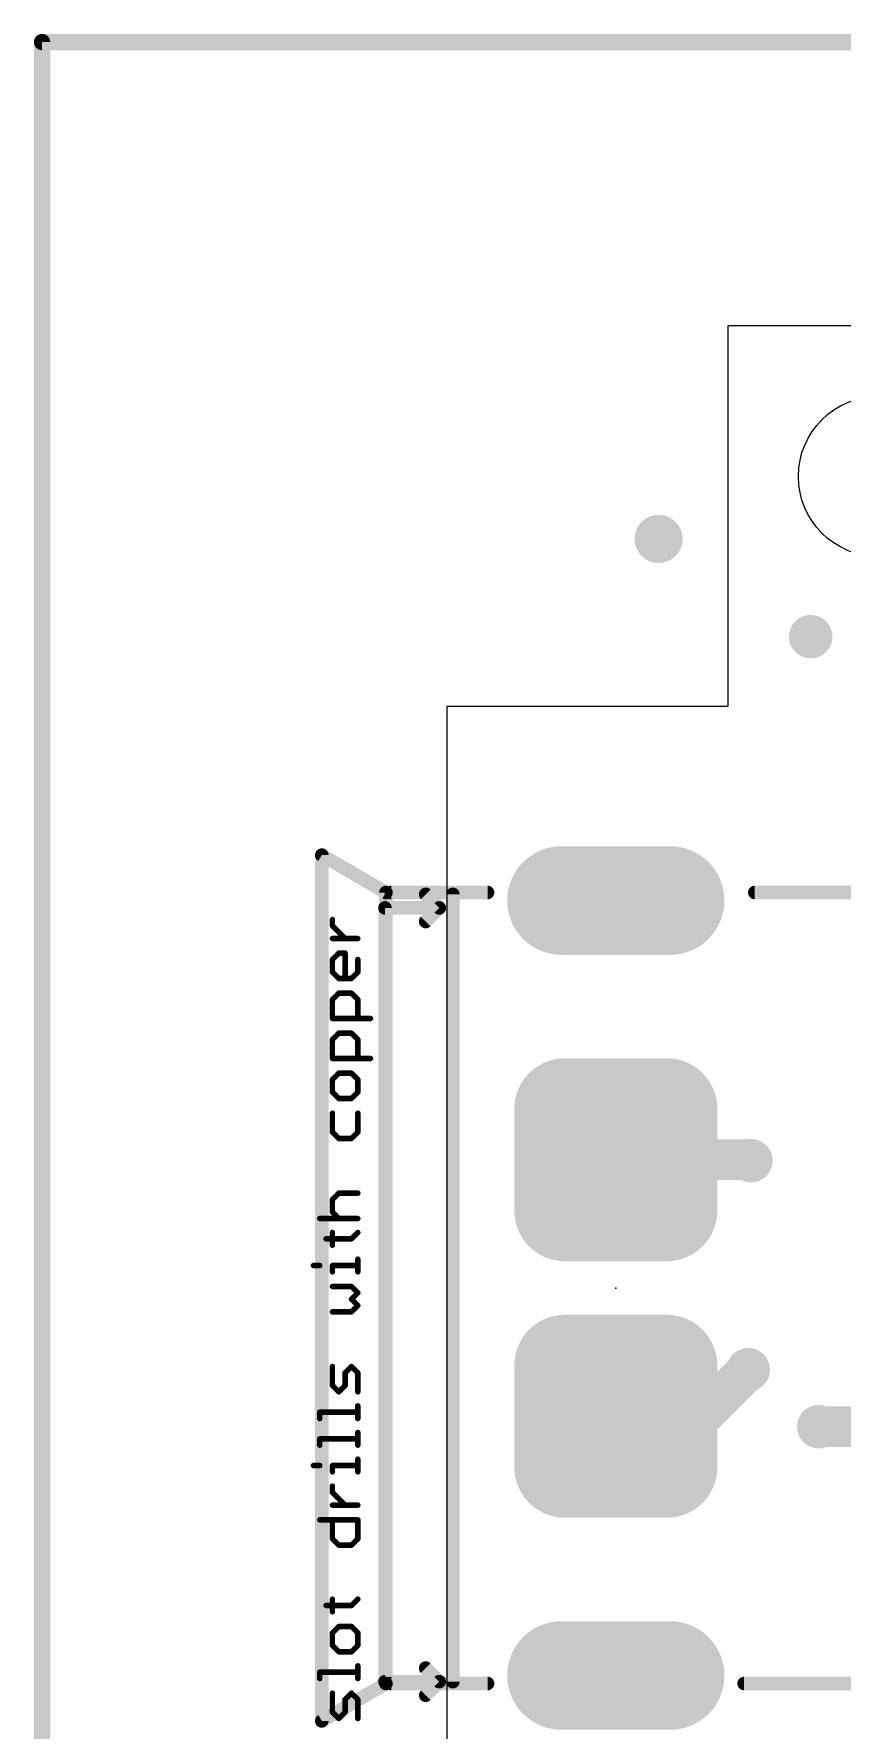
# Model space of a CAD drawing. Extents: x 260.3 to 304.3, y 100 to 124.
# Drawn here: x 260.32 to 267.88, y 108.11 to 123.98 of the extents above; entities that cross this region are included whole.
import ezdxf

# ---------------------------------------------------------------- set-up
doc = ezdxf.new("R2010")
doc.units = 0
for name, color, linetype in [('1', 22, 'CONTINUOUS'), ('16', 175, 'CONTINUOUS'), ('17', 82, 'CONTINUOUS'), ('18', 82, 'CONTINUOUS'), ('2', 175, 'CONTINUOUS'), ('20', 7, 'CONTINUOUS'), ('21', 253, 'CONTINUOUS'), ('23', 7, 'CONTINUOUS'), ('46', 140, 'CONTINUOUS')]:
    doc.layers.add(name, color=color, linetype=linetype)

# ---------------------------------------------------------------- blocks, each defined once
blk = doc.blocks.new('RECT304000X304000R50')
at = {"const_width": 0.475}
blk.add_lwpolyline([(0.7125, -0.475), (0.7125, 0.475, 0.4142), (0.475, 0.7125), (-0.475, 0.7125, 0.4142), (-0.7125, 0.475), (-0.7125, -0.475, 0.4142), (-0.475, -0.7125), (0.475, -0.7125, 0.4142)], format="xyb", close=True, dxfattribs=at)
blk.add_solid([(-0.5004, -0.5004), (0.5004, -0.5004), (-0.5004, 0.5004), (0.5004, 0.5004)])
blk = doc.blocks.new('LONGP100')
at = {"const_width": 1}
blk.add_lwpolyline([(-0.5, 0), (0.5, 0)], dxfattribs=at)
at = {"const_width": 0.5}
for points in [[(-0.5, 0.25, 1), (-0.5, -0.25)], [(0.5, -0.25, 1), (0.5, 0.25)]]:
    blk.add_lwpolyline(points, format="xyb", dxfattribs=at)
blk = doc.blocks.new('ROUNDP')
at = {"const_width": 0.5}
blk.add_lwpolyline([(0, -0.25, 1), (0, 0.25, 1), (0, -0.25)], format="xyb", dxfattribs=at)
blk = doc.blocks.new('ROUNDV')
at = {"const_width": 0.5}
blk.add_lwpolyline([(0, -0.25, 1), (0, 0.25, 1), (0, -0.25)], format="xyb", dxfattribs=at)

msp = doc.modelspace()

# ---------------------------------------------------------------- linework, layer by layer
at = {"layer": '1'}
for points, const_width in [([(260.4008, 123.9012), (304.2158, 123.9012)], 0.1524), ([(260.4008, 100.0506), (260.4008, 123.9012)], 0.1524), ([(265.7666, 113.445), (267.0216, 113.445)], 0.381), ([(267.0216, 113.445), (267.0302, 113.4364)], 0.381), ([(266.5692, 111.045), (267.0048, 111.4806)], 0.381), ([(265.7666, 111.045), (266.5692, 111.045)], 0.381), ([(268.6394, 110.9472), (267.6652, 110.9472)], 0.381)]:
    msp.add_lwpolyline(points, dxfattribs=dict(at, const_width=const_width))
for points, const_width in [([(260.4008, 123.9393, 1), (260.4008, 123.8631)], 0.0762), ([(260.4389, 123.9012, 1), (260.3627, 123.9012)], 0.0762), ([(265.7666, 113.5403, 1), (265.7666, 113.3498)], 0.1905), ([(267.089, 113.5124, 1), (266.9542, 113.3776)], 0.1905), ([(267.0216, 113.3498, 1), (267.0216, 113.5403)], 0.1905), ([(266.9628, 113.369, 1), (267.0976, 113.5038)], 0.1905), ([(267.0722, 111.4132, 1), (266.9374, 111.548)], 0.1905), ([(265.7666, 111.1402, 1), (265.7666, 110.9498)], 0.1905), ([(266.5692, 110.9498, 1), (266.5692, 111.1402)], 0.1905), ([(266.5018, 111.1124, 1), (266.6366, 110.9776)], 0.1905), ([(267.6652, 111.0425, 1), (267.6652, 110.852)], 0.1905)]:
    msp.add_lwpolyline(points, format="xyb", dxfattribs=dict(at, const_width=const_width))
at = {"layer": '16', "const_width": 0.1524}
for points in [[(260.4008, 123.9012), (304.2158, 123.9012)], [(260.4008, 100.0506), (260.4008, 123.9012)]]:
    msp.add_lwpolyline(points, dxfattribs=at)
at = {"layer": '16', "const_width": 0.0762}
for points in [[(260.4008, 123.9393, 1), (260.4008, 123.8631)], [(260.4389, 123.9012, 1), (260.3627, 123.9012)]]:
    msp.add_lwpolyline(points, format="xyb", dxfattribs=at)
at = {"layer": '2', "const_width": 0.1524}
for points in [[(260.4008, 123.9012), (304.2158, 123.9012)], [(260.4008, 100.0506), (260.4008, 123.9012)]]:
    msp.add_lwpolyline(points, dxfattribs=at)
at = {"layer": '2', "const_width": 0.0762}
for points in [[(260.4008, 123.9393, 1), (260.4008, 123.8631)], [(260.4389, 123.9012, 1), (260.3627, 123.9012)]]:
    msp.add_lwpolyline(points, format="xyb", dxfattribs=at)
at = {"layer": '20'}
for p, q in [((300.814, 121.245), (266.814, 121.245)), ((266.814, 121.245), (266.814, 117.686)), ((266.814, 117.686), (264.186, 117.686)), ((264.186, 117.686), (264.186, 106.686))]:
    msp.add_line(p, q, dxfattribs=at)
msp.add_circle((268.224, 119.8372), 0.75, dxfattribs=at)
at = {"layer": '21', "const_width": 0.127}
for points in [[(263.0166, 108.195), (263.0166, 116.295)], [(263.0166, 116.295), (263.6166, 115.945)], [(263.6166, 115.945), (263.6166, 108.545)], [(264.5666, 115.945), (263.6666, 115.945)], [(268.6166, 115.945), (267.0666, 115.945)], [(264.2426, 115.928), (264.2426, 108.562)], [(263.6166, 108.545), (263.0166, 108.195)], [(264.5666, 108.545), (263.6666, 108.545)], [(268.6166, 108.545), (266.9666, 108.545)]]:
    msp.add_lwpolyline(points, dxfattribs=at)
at = {"layer": '21', "const_width": 0.0635}
for points in [[(263.0326, 116.3224, 1), (263.0006, 116.2676)], [(263.0484, 116.295, 1), (262.9849, 116.295)], [(263.6483, 115.945, 1), (263.5849, 115.945)], [(263.6006, 115.9176, 1), (263.6326, 115.9724)], [(263.6666, 115.9768, 1), (263.6666, 115.9133)], [(264.5666, 115.9133, 1), (264.5666, 115.9768)], [(267.0666, 115.9768, 1), (267.0666, 115.9133)], [(264.2744, 115.928, 1), (264.2109, 115.928)], [(263.5849, 108.545, 1), (263.6483, 108.545)], [(263.6326, 108.5176, 1), (263.6006, 108.5724)], [(263.6666, 108.5768, 1), (263.6666, 108.5132)], [(264.2109, 108.562, 1), (264.2744, 108.562)], [(264.5666, 108.5132, 1), (264.5666, 108.5768)], [(266.9666, 108.5768, 1), (266.9666, 108.5132)], [(263.0006, 108.2224, 1), (263.0326, 108.1676)], [(262.9849, 108.195, 1), (263.0484, 108.195)]]:
    msp.add_lwpolyline(points, format="xyb", dxfattribs=at)
at = {"layer": '23'}
msp.add_point((265.7666, 112.245), dxfattribs=at)
at = {"layer": '46'}
for points, const_width in [([(265.3746, 115.87), (266.1366, 115.87)], 0.508), ([(264.1156, 115.801), (263.6076, 115.801)], 0.127), ([(263.6076, 115.801), (263.6076, 108.562)], 0.127), ([(264.1156, 115.801), (263.9886, 115.928)], 0.127), ([(264.1156, 115.801), (263.9886, 115.674)], 0.127), ([(263.1163, 115.6332), (263.1163, 115.6925)], 0.0508), ([(263.235, 115.5145), (263.1163, 115.6332)], 0.0508), ([(263.3536, 115.5145), (263.1163, 115.5145)], 0.0508), ([(263.1163, 115.3183), (263.1757, 115.3776)], 0.0508), ([(263.1757, 115.3776), (263.235, 115.3776)], 0.0508), ([(263.235, 115.3776), (263.235, 115.1403)], 0.0508), ([(263.1163, 115.1996), (263.1163, 115.3183)], 0.0508), ([(263.1757, 115.1403), (263.1163, 115.1996)], 0.0508), ([(263.3536, 115.1996), (263.2943, 115.1403)], 0.0508), ([(263.3536, 115.3183), (263.3536, 115.1996)], 0.0508), ([(263.2943, 115.1403), (263.1757, 115.1403)], 0.0508), ([(263.1163, 114.9441), (263.1757, 115.0034)], 0.0508), ([(263.1163, 114.7661), (263.1163, 114.9441)], 0.0508), ([(263.1757, 115.0034), (263.2943, 115.0034)], 0.0508), ([(263.2943, 115.0034), (263.3536, 114.9441)], 0.0508), ([(263.3536, 114.9441), (263.3536, 114.7661)], 0.0508), ([(263.4722, 114.7661), (263.1163, 114.7661)], 0.0508), ([(263.1163, 114.5699), (263.1757, 114.6292)], 0.0508), ([(263.1163, 114.3919), (263.1163, 114.5699)], 0.0508), ([(263.1757, 114.6292), (263.2943, 114.6292)], 0.0508), ([(263.2943, 114.6292), (263.3536, 114.5699)], 0.0508), ([(263.3536, 114.5699), (263.3536, 114.3919)], 0.0508), ([(263.4722, 114.3919), (263.1163, 114.3919)], 0.0508), ([(263.1757, 114.255), (263.1163, 114.1957)], 0.0508), ([(263.2943, 114.255), (263.1757, 114.255)], 0.0508), ([(263.3536, 114.1957), (263.2943, 114.255)], 0.0508), ([(263.1163, 114.1957), (263.1163, 114.077)], 0.0508), ([(263.1163, 114.077), (263.1757, 114.0177)], 0.0508), ([(263.2943, 114.0177), (263.3536, 114.077)], 0.0508), ([(263.3536, 114.077), (263.3536, 114.1957)], 0.0508), ([(263.1757, 114.0177), (263.2943, 114.0177)], 0.0508), ([(263.1163, 113.8808), (263.1163, 113.7028)], 0.0508), ([(263.3536, 113.7028), (263.3536, 113.8808)], 0.0508), ([(263.1163, 113.7028), (263.1757, 113.6435)], 0.0508), ([(263.1757, 113.6435), (263.2943, 113.6435)], 0.0508), ([(263.2943, 113.6435), (263.3536, 113.7028)], 0.0508), ([(263.1163, 113.073), (263.1757, 113.1324)], 0.0508), ([(263.1757, 113.1324), (263.3536, 113.1324)], 0.0508), ([(263.1163, 112.9544), (263.1163, 113.073)], 0.0508), ([(262.9977, 112.8951), (263.3536, 112.8951)], 0.0508), ([(263.1757, 112.8951), (263.1163, 112.9544)], 0.0508), ([(263.057, 112.7049), (263.2943, 112.7049)], 0.0508), ([(263.1163, 112.6456), (263.1163, 112.7643)], 0.0508), ([(263.2943, 112.7049), (263.3536, 112.7643)], 0.0508), ([(263.3536, 112.3962), (263.3536, 112.5148)], 0.0508), ([(262.9384, 112.4555), (262.9977, 112.4555)], 0.0508), ([(263.1163, 112.3962), (263.1163, 112.4555)], 0.0508), ([(263.1163, 112.4555), (263.3536, 112.4555)], 0.0508), ([(263.2943, 112.2592), (263.1163, 112.2592)], 0.0508), ([(263.3536, 112.1999), (263.2943, 112.2592)], 0.0508), ([(263.2943, 112.1406), (263.3536, 112.1999)], 0.0508), ([(263.1163, 112.0219), (263.2943, 112.0219)], 0.0508), ([(263.3536, 112.0813), (263.2943, 112.1406)], 0.0508), ([(263.2943, 112.0219), (263.3536, 112.0813)], 0.0508), ([(263.1163, 111.3328), (263.1163, 111.5108)], 0.0508), ([(263.2943, 111.5108), (263.235, 111.4515)], 0.0508), ([(263.235, 111.4515), (263.235, 111.3328)], 0.0508), ([(263.3536, 111.4515), (263.2943, 111.5108)], 0.0508), ([(263.3536, 111.2735), (263.3536, 111.4515)], 0.0508), ([(263.1757, 111.2735), (263.1163, 111.3328)], 0.0508), ([(263.235, 111.3328), (263.1757, 111.2735)], 0.0508), ([(262.9977, 111.0241), (262.9977, 111.0834)], 0.0508), ([(262.9977, 111.0834), (263.3536, 111.0834)], 0.0508), ([(263.3536, 111.0241), (263.3536, 111.1427)], 0.0508), ([(263.3536, 110.7746), (263.3536, 110.8932)], 0.0508), ([(262.9977, 110.7746), (262.9977, 110.8339)], 0.0508), ([(262.9977, 110.8339), (263.3536, 110.8339)], 0.0508), ([(262.9384, 110.5844), (262.9977, 110.5844)], 0.0508), ([(263.1163, 110.5251), (263.1163, 110.5844)], 0.0508), ([(263.1163, 110.5844), (263.3536, 110.5844)], 0.0508), ([(263.3536, 110.5251), (263.3536, 110.6438)], 0.0508), ([(263.1163, 110.3319), (263.1163, 110.3912)], 0.0508), ([(263.235, 110.2133), (263.1163, 110.3319)], 0.0508), ([(263.3536, 110.2133), (263.1163, 110.2133)], 0.0508), ([(262.9977, 110.0763), (263.3536, 110.0763)], 0.0508), ([(263.1163, 109.8984), (263.1163, 110.0763)], 0.0508), ([(263.3536, 110.0763), (263.3536, 109.8984)], 0.0508), ([(263.1757, 109.8391), (263.1163, 109.8984)], 0.0508), ([(263.2943, 109.8391), (263.1757, 109.8391)], 0.0508), ([(263.3536, 109.8984), (263.2943, 109.8391)], 0.0508), ([(263.1163, 109.2154), (263.1163, 109.334)], 0.0508), ([(263.2943, 109.2747), (263.3536, 109.334)], 0.0508), ([(263.057, 109.2747), (263.2943, 109.2747)], 0.0508), ([(263.1757, 109.0785), (263.1163, 109.0191)], 0.0508), ([(263.1163, 109.0191), (263.1163, 108.9005)], 0.0508), ([(263.2943, 109.0785), (263.1757, 109.0785)], 0.0508), ([(263.3536, 109.0191), (263.2943, 109.0785)], 0.0508), ([(263.3536, 108.9005), (263.3536, 109.0191)], 0.0508), ([(263.1163, 108.9005), (263.1757, 108.8412)], 0.0508), ([(263.1757, 108.8412), (263.2943, 108.8412)], 0.0508), ([(263.2943, 108.8412), (263.3536, 108.9005)], 0.0508), ([(265.3746, 108.62), (266.1366, 108.62)], 0.508), ([(263.3536, 108.5917), (263.3536, 108.7104)], 0.0508), ([(263.9886, 108.689), (264.1156, 108.562)], 0.127), ([(262.9977, 108.5917), (262.9977, 108.651)], 0.0508), ([(262.9977, 108.651), (263.3536, 108.651)], 0.0508), ([(263.6076, 108.562), (264.1156, 108.562)], 0.127), ([(264.1156, 108.562), (263.9886, 108.435)], 0.127), ([(263.1163, 108.2768), (263.1163, 108.4548)], 0.0508), ([(263.2943, 108.4548), (263.235, 108.3955)], 0.0508), ([(263.235, 108.3955), (263.235, 108.2768)], 0.0508), ([(263.3536, 108.3955), (263.2943, 108.4548)], 0.0508), ([(263.3536, 108.2175), (263.3536, 108.3955)], 0.0508), ([(263.1757, 108.2175), (263.1163, 108.2768)], 0.0508), ([(263.235, 108.2768), (263.1757, 108.2175)], 0.0508)]:
    msp.add_lwpolyline(points, dxfattribs=dict(at, const_width=const_width))
for points, const_width in [([(265.3746, 115.997, 1), (265.3746, 115.743)], 0.254), ([(266.1366, 115.743, 1), (266.1366, 115.997)], 0.254), ([(263.6076, 115.8328, 1), (263.6076, 115.7692)], 0.0635), ([(263.6393, 115.801, 1), (263.5759, 115.801)], 0.0635), ([(264.0111, 115.9505, 1), (263.9661, 115.9055)], 0.0635), ([(264.1381, 115.7785, 1), (264.0931, 115.8235)], 0.0635), ([(264.0931, 115.7785, 1), (264.1381, 115.8235)], 0.0635), ([(264.1156, 115.7692, 1), (264.1156, 115.8328)], 0.0635), ([(263.129, 115.6925, 1), (263.1036, 115.6925)], 0.0254), ([(263.9661, 115.6965, 1), (264.0111, 115.6515)], 0.0635), ([(263.1036, 115.6332, 1), (263.129, 115.6332)], 0.0254), ([(263.1163, 115.5272, 1), (263.1163, 115.5018)], 0.0254), ([(263.1253, 115.6422, 1), (263.1074, 115.6242)], 0.0254), ([(263.226, 115.5056, 1), (263.2439, 115.5235)], 0.0254), ([(263.3536, 115.5018, 1), (263.3536, 115.5272)], 0.0254), ([(263.1757, 115.3903, 1), (263.1757, 115.3649)], 0.0254), ([(263.1846, 115.3686, 1), (263.1667, 115.3866)], 0.0254), ([(263.2477, 115.3776, 1), (263.2223, 115.3776)], 0.0254), ([(263.235, 115.3649, 1), (263.235, 115.3903)], 0.0254), ([(263.129, 115.3183, 1), (263.1036, 115.3183)], 0.0254), ([(263.1036, 115.1996, 1), (263.129, 115.1996)], 0.0254), ([(263.1074, 115.3273, 1), (263.1253, 115.3093)], 0.0254), ([(263.1253, 115.2086, 1), (263.1074, 115.1907)], 0.0254), ([(263.3663, 115.3183, 1), (263.3409, 115.3183)], 0.0254), ([(263.3409, 115.1996, 1), (263.3663, 115.1996)], 0.0254), ([(263.3626, 115.1907, 1), (263.3446, 115.2086)], 0.0254), ([(263.1757, 115.153, 1), (263.1757, 115.1276)], 0.0254), ([(263.1667, 115.1314, 1), (263.1846, 115.1493)], 0.0254), ([(263.2223, 115.1403, 1), (263.2477, 115.1403)], 0.0254), ([(263.2853, 115.1493, 1), (263.3033, 115.1314)], 0.0254), ([(263.2943, 115.1276, 1), (263.2943, 115.153)], 0.0254), ([(263.129, 114.9441, 1), (263.1036, 114.9441)], 0.0254), ([(263.1074, 114.9531, 1), (263.1253, 114.9351)], 0.0254), ([(263.1757, 115.0161, 1), (263.1757, 114.9907)], 0.0254), ([(263.1846, 114.9944, 1), (263.1667, 115.0124)], 0.0254), ([(263.3033, 115.0124, 1), (263.2853, 114.9944)], 0.0254), ([(263.2943, 114.9907, 1), (263.2943, 115.0161)], 0.0254), ([(263.3663, 114.9441, 1), (263.3409, 114.9441)], 0.0254), ([(263.3446, 114.9351, 1), (263.3626, 114.9531)], 0.0254), ([(263.1163, 114.7788, 1), (263.1163, 114.7534)], 0.0254), ([(263.1036, 114.7661, 1), (263.129, 114.7661)], 0.0254), ([(263.3409, 114.7661, 1), (263.3663, 114.7661)], 0.0254), ([(263.4722, 114.7534, 1), (263.4722, 114.7788)], 0.0254), ([(263.129, 114.5699, 1), (263.1036, 114.5699)], 0.0254), ([(263.1074, 114.5788, 1), (263.1253, 114.5609)], 0.0254), ([(263.1757, 114.6419, 1), (263.1757, 114.6165)], 0.0254), ([(263.1846, 114.6202, 1), (263.1667, 114.6382)], 0.0254), ([(263.3033, 114.6382, 1), (263.2853, 114.6202)], 0.0254), ([(263.2943, 114.6165, 1), (263.2943, 114.6419)], 0.0254), ([(263.3663, 114.5699, 1), (263.3409, 114.5699)], 0.0254), ([(263.3446, 114.5609, 1), (263.3626, 114.5788)], 0.0254), ([(263.1163, 114.4046, 1), (263.1163, 114.3792)], 0.0254), ([(263.4722, 114.3792, 1), (263.4722, 114.4046)], 0.0254), ([(263.1036, 114.3919, 1), (263.129, 114.3919)], 0.0254), ([(263.1757, 114.2677, 1), (263.1757, 114.2423)], 0.0254), ([(263.1846, 114.246, 1), (263.1667, 114.264)], 0.0254), ([(263.3033, 114.264, 1), (263.2853, 114.246)], 0.0254), ([(263.2943, 114.2423, 1), (263.2943, 114.2677)], 0.0254), ([(263.3409, 114.3919, 1), (263.3663, 114.3919)], 0.0254), ([(263.129, 114.1957, 1), (263.1036, 114.1957)], 0.0254), ([(263.1074, 114.2046, 1), (263.1253, 114.1867)], 0.0254), ([(263.1253, 114.086, 1), (263.1074, 114.068)], 0.0254), ([(263.3663, 114.1957, 1), (263.3409, 114.1957)], 0.0254), ([(263.3446, 114.1867, 1), (263.3626, 114.2046)], 0.0254), ([(263.3626, 114.068, 1), (263.3446, 114.086)], 0.0254), ([(263.1036, 114.077, 1), (263.129, 114.077)], 0.0254), ([(263.1757, 114.0304, 1), (263.1757, 114.005)], 0.0254), ([(263.1667, 114.0087, 1), (263.1846, 114.0267)], 0.0254), ([(263.2853, 114.0267, 1), (263.3033, 114.0087)], 0.0254), ([(263.2943, 114.005, 1), (263.2943, 114.0304)], 0.0254), ([(263.3409, 114.077, 1), (263.3663, 114.077)], 0.0254), ([(263.129, 113.8808, 1), (263.1036, 113.8808)], 0.0254), ([(263.3663, 113.8808, 1), (263.3409, 113.8808)], 0.0254), ([(263.1036, 113.7028, 1), (263.129, 113.7028)], 0.0254), ([(263.1253, 113.7118, 1), (263.1074, 113.6938)], 0.0254), ([(263.1757, 113.6562, 1), (263.1757, 113.6308)], 0.0254), ([(263.1667, 113.6345, 1), (263.1846, 113.6525)], 0.0254), ([(263.2853, 113.6525, 1), (263.3033, 113.6345)], 0.0254), ([(263.2943, 113.6308, 1), (263.2943, 113.6562)], 0.0254), ([(263.3409, 113.7028, 1), (263.3663, 113.7028)], 0.0254), ([(263.3626, 113.6938, 1), (263.3446, 113.7118)], 0.0254), ([(263.1757, 113.1451, 1), (263.1757, 113.1197)], 0.0254), ([(263.1846, 113.1234, 1), (263.1667, 113.1413)], 0.0254), ([(263.3536, 113.1197, 1), (263.3536, 113.1451)], 0.0254), ([(263.129, 113.073, 1), (263.1036, 113.073)], 0.0254), ([(263.1074, 113.082, 1), (263.1253, 113.0641)], 0.0254), ([(262.9977, 112.9078, 1), (262.9977, 112.8824)], 0.0254), ([(263.1036, 112.9544, 1), (263.129, 112.9544)], 0.0254), ([(263.1253, 112.9634, 1), (263.1074, 112.9454)], 0.0254), ([(263.1667, 112.8861, 1), (263.1846, 112.9041)], 0.0254), ([(263.3536, 112.8824, 1), (263.3536, 112.9078)], 0.0254), ([(263.057, 112.7176, 1), (263.057, 112.6922)], 0.0254), ([(263.129, 112.7643, 1), (263.1036, 112.7643)], 0.0254), ([(263.2853, 112.7139, 1), (263.3033, 112.696)], 0.0254), ([(263.2943, 112.6922, 1), (263.2943, 112.7176)], 0.0254), ([(263.3626, 112.7553, 1), (263.3446, 112.7732)], 0.0254), ([(263.1036, 112.6456, 1), (263.129, 112.6456)], 0.0254), ([(263.3663, 112.5148, 1), (263.3409, 112.5148)], 0.0254), ([(262.9384, 112.4682, 1), (262.9384, 112.4428)], 0.0254), ([(262.9977, 112.4428, 1), (262.9977, 112.4682)], 0.0254), ([(263.129, 112.4555, 1), (263.1036, 112.4555)], 0.0254), ([(263.1163, 112.4682, 1), (263.1163, 112.4428)], 0.0254), ([(263.1036, 112.3962, 1), (263.129, 112.3962)], 0.0254), ([(263.3409, 112.3962, 1), (263.3663, 112.3962)], 0.0254), ([(263.3536, 112.4428, 1), (263.3536, 112.4682)], 0.0254), ([(263.1163, 112.2719, 1), (263.1163, 112.2465)], 0.0254), ([(263.3033, 112.2682, 1), (263.2853, 112.2502)], 0.0254), ([(263.2943, 112.2465, 1), (263.2943, 112.2719)], 0.0254), ([(263.3626, 112.1909, 1), (263.3446, 112.2089)], 0.0254), ([(263.3446, 112.1909, 1), (263.3626, 112.2089)], 0.0254), ([(263.1163, 112.0346, 1), (263.1163, 112.0092)], 0.0254), ([(263.3033, 112.1496, 1), (263.2853, 112.1316)], 0.0254), ([(263.2853, 112.1496, 1), (263.3033, 112.1316)], 0.0254), ([(263.2853, 112.0309, 1), (263.3033, 112.013)], 0.0254), ([(263.2943, 112.0092, 1), (263.2943, 112.0346)], 0.0254), ([(263.3626, 112.0723, 1), (263.3446, 112.0902)], 0.0254), ([(263.3446, 112.0723, 1), (263.3626, 112.0902)], 0.0254), ([(263.129, 111.5108, 1), (263.1036, 111.5108)], 0.0254), ([(263.2477, 111.4515, 1), (263.2223, 111.4515)], 0.0254), ([(263.226, 111.4605, 1), (263.2439, 111.4425)], 0.0254), ([(263.3033, 111.5198, 1), (263.2853, 111.5018)], 0.0254), ([(263.3033, 111.5018, 1), (263.2853, 111.5198)], 0.0254), ([(263.3663, 111.4515, 1), (263.3409, 111.4515)], 0.0254), ([(263.3446, 111.4425, 1), (263.3626, 111.4605)], 0.0254), ([(263.1036, 111.3328, 1), (263.129, 111.3328)], 0.0254), ([(263.1253, 111.3418, 1), (263.1074, 111.3239)], 0.0254), ([(263.1667, 111.2825, 1), (263.1846, 111.2646)], 0.0254), ([(263.1667, 111.2646, 1), (263.1846, 111.2825)], 0.0254), ([(263.2223, 111.3328, 1), (263.2477, 111.3328)], 0.0254), ([(263.2439, 111.3239, 1), (263.226, 111.3418)], 0.0254), ([(263.3409, 111.2735, 1), (263.3663, 111.2735)], 0.0254), ([(263.0104, 111.0834, 1), (262.985, 111.0834)], 0.0254), ([(262.9977, 111.0961, 1), (262.9977, 111.0707)], 0.0254), ([(263.3663, 111.1427, 1), (263.3409, 111.1427)], 0.0254), ([(263.3536, 111.0707, 1), (263.3536, 111.0961)], 0.0254), ([(262.985, 111.0241, 1), (263.0104, 111.0241)], 0.0254), ([(263.3409, 111.0241, 1), (263.3663, 111.0241)], 0.0254), ([(263.3663, 110.8932, 1), (263.3409, 110.8932)], 0.0254), ([(263.0104, 110.8339, 1), (262.985, 110.8339)], 0.0254), ([(262.9977, 110.8466, 1), (262.9977, 110.8212)], 0.0254), ([(262.985, 110.7746, 1), (263.0104, 110.7746)], 0.0254), ([(263.3409, 110.7746, 1), (263.3663, 110.7746)], 0.0254), ([(263.3536, 110.8212, 1), (263.3536, 110.8466)], 0.0254), ([(262.9384, 110.5971, 1), (262.9384, 110.5717)], 0.0254), ([(262.9977, 110.5717, 1), (262.9977, 110.5971)], 0.0254), ([(263.129, 110.5844, 1), (263.1036, 110.5844)], 0.0254), ([(263.1163, 110.5971, 1), (263.1163, 110.5717)], 0.0254), ([(263.3663, 110.6438, 1), (263.3409, 110.6438)], 0.0254), ([(263.3536, 110.5717, 1), (263.3536, 110.5971)], 0.0254), ([(263.1036, 110.5251, 1), (263.129, 110.5251)], 0.0254), ([(263.3409, 110.5251, 1), (263.3663, 110.5251)], 0.0254), ([(263.129, 110.3912, 1), (263.1036, 110.3912)], 0.0254), ([(263.1036, 110.3319, 1), (263.129, 110.3319)], 0.0254), ([(263.1253, 110.3409, 1), (263.1074, 110.3229)], 0.0254), ([(263.1163, 110.226, 1), (263.1163, 110.2006)], 0.0254), ([(263.226, 110.2043, 1), (263.2439, 110.2223)], 0.0254), ([(263.3536, 110.2006, 1), (263.3536, 110.226)], 0.0254), ([(262.9977, 110.089, 1), (262.9977, 110.0636)], 0.0254), ([(263.129, 110.0763, 1), (263.1036, 110.0763)], 0.0254), ([(263.3663, 110.0763, 1), (263.3409, 110.0763)], 0.0254), ([(263.3536, 110.0636, 1), (263.3536, 110.089)], 0.0254), ([(263.1036, 109.8984, 1), (263.129, 109.8984)], 0.0254), ([(263.1253, 109.9074, 1), (263.1074, 109.8894)], 0.0254), ([(263.1757, 109.8518, 1), (263.1757, 109.8264)], 0.0254), ([(263.1667, 109.8301, 1), (263.1846, 109.8481)], 0.0254), ([(263.2853, 109.8481, 1), (263.3033, 109.8301)], 0.0254), ([(263.2943, 109.8264, 1), (263.2943, 109.8518)], 0.0254), ([(263.3409, 109.8984, 1), (263.3663, 109.8984)], 0.0254), ([(263.3626, 109.8894, 1), (263.3446, 109.9074)], 0.0254), ([(263.129, 109.334, 1), (263.1036, 109.334)], 0.0254), ([(263.3626, 109.325, 1), (263.3446, 109.343)], 0.0254), ([(263.057, 109.2874, 1), (263.057, 109.262)], 0.0254), ([(263.1036, 109.2154, 1), (263.129, 109.2154)], 0.0254), ([(263.2853, 109.2837, 1), (263.3033, 109.2657)], 0.0254), ([(263.2943, 109.262, 1), (263.2943, 109.2874)], 0.0254), ([(263.129, 109.0191, 1), (263.1036, 109.0191)], 0.0254), ([(263.1074, 109.0281, 1), (263.1253, 109.0102)], 0.0254), ([(263.1757, 109.0912, 1), (263.1757, 109.0658)], 0.0254), ([(263.1846, 109.0695, 1), (263.1667, 109.0874)], 0.0254), ([(263.3033, 109.0874, 1), (263.2853, 109.0695)], 0.0254), ([(263.2943, 109.0658, 1), (263.2943, 109.0912)], 0.0254), ([(263.3663, 109.0191, 1), (263.3409, 109.0191)], 0.0254), ([(263.3446, 109.0102, 1), (263.3626, 109.0281)], 0.0254), ([(263.1036, 108.9005, 1), (263.129, 108.9005)], 0.0254), ([(263.1253, 108.9095, 1), (263.1074, 108.8915)], 0.0254), ([(263.1757, 108.8539, 1), (263.1757, 108.8285)], 0.0254), ([(263.1667, 108.8322, 1), (263.1846, 108.8502)], 0.0254), ([(263.2853, 108.8502, 1), (263.3033, 108.8322)], 0.0254), ([(263.2943, 108.8285, 1), (263.2943, 108.8539)], 0.0254), ([(263.3409, 108.9005, 1), (263.3663, 108.9005)], 0.0254), ([(263.3626, 108.8915, 1), (263.3446, 108.9095)], 0.0254), ([(265.3746, 108.747, 1), (265.3746, 108.493)], 0.254), ([(266.1366, 108.493, 1), (266.1366, 108.747)], 0.254), ([(263.3663, 108.7104, 1), (263.3409, 108.7104)], 0.0254), ([(264.0111, 108.7115, 1), (263.9661, 108.6665)], 0.0635), ([(263.0104, 108.651, 1), (262.985, 108.651)], 0.0254), ([(262.9977, 108.6637, 1), (262.9977, 108.6383)], 0.0254), ([(262.985, 108.5917, 1), (263.0104, 108.5917)], 0.0254), ([(263.3409, 108.5917, 1), (263.3663, 108.5917)], 0.0254), ([(263.3536, 108.6383, 1), (263.3536, 108.6637)], 0.0254), ([(263.6076, 108.5938, 1), (263.6076, 108.5303)], 0.0635), ([(263.5759, 108.562, 1), (263.6393, 108.562)], 0.0635), ([(264.1381, 108.5395, 1), (264.0931, 108.5845)], 0.0635), ([(264.0931, 108.5395, 1), (264.1381, 108.5845)], 0.0635), ([(264.1156, 108.5303, 1), (264.1156, 108.5938)], 0.0635), ([(263.129, 108.4548, 1), (263.1036, 108.4548)], 0.0254), ([(263.2477, 108.3955, 1), (263.2223, 108.3955)], 0.0254), ([(263.226, 108.4044, 1), (263.2439, 108.3865)], 0.0254), ([(263.3033, 108.4638, 1), (263.2853, 108.4458)], 0.0254), ([(263.3033, 108.4458, 1), (263.2853, 108.4638)], 0.0254), ([(263.3663, 108.3955, 1), (263.3409, 108.3955)], 0.0254), ([(263.3446, 108.3865, 1), (263.3626, 108.4044)], 0.0254), ([(263.9661, 108.4575, 1), (264.0111, 108.4125)], 0.0635), ([(263.1036, 108.2768, 1), (263.129, 108.2768)], 0.0254), ([(263.1253, 108.2858, 1), (263.1074, 108.2678)], 0.0254), ([(263.1667, 108.2265, 1), (263.1846, 108.2085)], 0.0254), ([(263.1667, 108.2085, 1), (263.1846, 108.2265)], 0.0254), ([(263.2223, 108.2768, 1), (263.2477, 108.2768)], 0.0254), ([(263.2439, 108.2678, 1), (263.226, 108.2858)], 0.0254), ([(263.3409, 108.2175, 1), (263.3663, 108.2175)], 0.0254)]:
    msp.add_lwpolyline(points, format="xyb", dxfattribs=dict(at, const_width=const_width))

# ---------------------------------------------------------------- block references
at = {"layer": '1'}
for p in [(265.7666, 113.445), (265.7666, 111.045)]:
    msp.add_blockref('RECT304000X304000R50', p, dxfattribs=at)
at = {"layer": '17'}
for name, p, xscale, yscale in [('LONGP100', (265.7666, 115.87), 1.016, 1.016), ('LONGP100', (265.7666, 115.87), 1.016, 1.016), ('ROUNDP', (265.7666, 115.87), 0.762, 0.762), ('ROUNDP', (265.7666, 115.87), 0.762, 0.762), ('LONGP100', (265.7666, 108.62), 1.016, 1.016), ('LONGP100', (265.7666, 108.62), 1.016, 1.016), ('ROUNDP', (265.7666, 108.62), 0.762, 0.762), ('ROUNDP', (265.7666, 108.62), 0.762, 0.762)]:
    msp.add_blockref(name, p, dxfattribs=dict(at, xscale=xscale, yscale=yscale))
at = {"layer": '18'}
for p, xscale, yscale in [((266.1666, 119.253), 0.45, 0.45), ((266.1666, 119.253), 0.45, 0.45), ((266.1666, 119.253), 0.3016, 0.3016), ((266.1666, 119.253), 0.3016, 0.3016), ((267.589, 118.3386), 0.4064, 0.4064), ((267.589, 118.3386), 0.4064, 0.4064), ((267.589, 118.3386), 0.4064, 0.4064), ((267.589, 118.3386), 0.4064, 0.4064), ((267.0302, 113.4364), 0.4064, 0.4064), ((267.0302, 113.4364), 0.4064, 0.4064), ((267.0302, 113.4364), 0.4064, 0.4064), ((267.0302, 113.4364), 0.4064, 0.4064), ((267.0048, 111.4806), 0.4064, 0.4064), ((267.0048, 111.4806), 0.4064, 0.4064), ((267.0048, 111.4806), 0.4064, 0.4064), ((267.0048, 111.4806), 0.4064, 0.4064), ((267.6652, 110.9472), 0.4064, 0.4064), ((267.6652, 110.9472), 0.4064, 0.4064), ((267.6652, 110.9472), 0.4064, 0.4064), ((267.6652, 110.9472), 0.4064, 0.4064)]:
    msp.add_blockref('ROUNDV', p, dxfattribs=dict(at, xscale=xscale, yscale=yscale))

doc.saveas('drawing.dxf')
